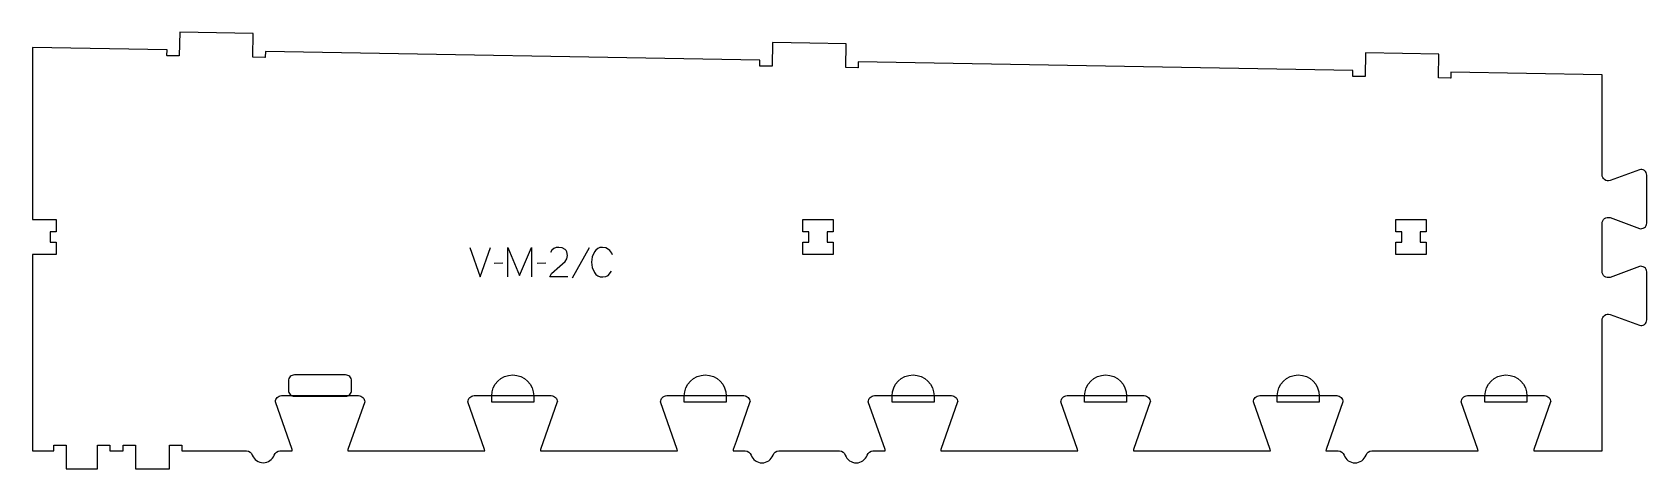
# Model space of a CAD drawing. Header units: millimetres. Extents: x -786 to 848, y -224 to 218.
import ezdxf

# ---------------------------------------------------------------- set-up
doc = ezdxf.new("R2010")
doc.units = ezdxf.units.MM
for name, color, linetype, true_color in [('1_ANYTOOL_1MMDEEP_LABELS_S', 2, 'Continuous', 0xffff00), ('3_ANYTOOL_CUTTHROUGH_INSID', 4, 'Continuous', 0x00ffff), ('4_ANYTOOL_CUTTHROUGH_OUTSI', 5, 'Continuous', 0x0000ff), ('5_ANYTOOL_HALF_MILL_9MM_IN', 3, 'Continuous', 0x00ff00)]:
    doc.layers.add(name, color=color, linetype=linetype, true_color=true_color)

msp = doc.modelspace()

# ---------------------------------------------------------------- linework, layer by layer
at = {"layer": '1_ANYTOOL_1MMDEEP_LABELS_S'}
for p, q in [((-310, -16.1), (-318.8, -16.2)), ((-266.5, -16.1), (-275.3, -16.2)), ((-222.7, -0.5), (-239.9, -31.2))]:
    msp.add_line(p, q, dxfattribs=at)
for points in [[(-343.2, 0), (-332.8, -30), (-322.3, 0)], [(-304.9, -30), (-304.9, 0), (-292.9, -28.4), (-280.9, -0.1), (-280.9, -30)], [(-244, -30), (-262.3, -29.9), (-260.7, -26.5), (-252.2, -19.1), (-246.8, -14.4), (-245, -11.6), (-244.4, -8.2), (-245.1, -4.7), (-245.8, -3.3), (-247, -2.1), (-249.8, -0.5), (-253.3, 0), (-256.1, -0.3), (-258.4, -1.3), (-260.3, -2.9), (-261.8, -5.1)]]:
    msp.add_lwpolyline(points, dxfattribs=at)
msp.add_lwpolyline([(-199.1, -7.5, 0.131103), (-202.9, -2.1), (-205.7, -0.5), (-209, 0), (-211.6, -0.3), (-213.8, -1.2), (-215.8, -2.7), (-217.3, -4.7), (-219.4, -9.6), (-220.1, -15), (-219.4, -20.4), (-217.3, -25.3), (-215.7, -27.4), (-213.7, -28.8), (-211.3, -29.7), (-208.6, -30), (-205.8, -29.6), (-203.4, -28.4), (-199.8, -24.2)], format="xyb", dxfattribs=at)
at = {"layer": '3_ANYTOOL_CUTTHROUGH_INSID'}
for points in [[(-0.2, 5.3), (-0.2, 15.8), (-6.2, 15.8), (-6.2, 28.3), (24.3, 28.3), (24.3, 15.8), (18.3, 15.8), (18.3, 5.3), (24.3, 5.3), (24.3, -7.2), (-6.2, -7.2), (-6.2, 5.3)], [(599.8, 5.3), (599.8, 15.8), (593.8, 15.8), (593.8, 28.3), (624.3, 28.3), (624.3, 15.8), (618.3, 15.8), (618.3, 5.3), (624.3, 5.3), (624.3, -7.2), (593.8, -7.2), (593.8, 5.3)]]:
    msp.add_lwpolyline(points, close=True, dxfattribs=at)
at = {"layer": '4_ANYTOOL_CUTTHROUGH_OUTSI'}
msp.add_lwpolyline([(-569.3, -206.2, -0.317837), (-563.4, -210.3, 0.707107), (-541.3, -210.3, -0.317837), (-535.4, -206.2), (-523, -206.2), (-523.2, -204.8), (-540.1, -156.5), (-540.1, -156.4, -0.414214), (-533.9, -150.2), (-455.9, -150.2, -0.414214), (-449.6, -156.4), (-449.7, -156.5), (-466.6, -204.8), (-466.8, -206.2), (-328.1, -206.2), (-328.3, -204.8), (-345.2, -156.5), (-345.2, -156.5, -0.414214), (-339, -150.2), (-261, -150.2, -0.414214), (-254.7, -156.5), (-254.8, -156.5), (-271.7, -204.8), (-271.9, -206.2), (-133.2, -206.2), (-133.4, -204.8), (-150.3, -156.5), (-150.3, -156.5, -0.414214), (-144.1, -150.2), (-66.1, -150.2, -0.414214), (-59.8, -156.5), (-59.9, -156.5), (-73.8, -196.5), (-76.8, -204.8), (-77, -206.2), (-64.6, -206.2, -0.317837), (-58.7, -210.4, 0.707107), (-36.5, -210.4, -0.317837), (-30.6, -206.2), (30.7, -206.2, -0.317837), (36.6, -210.4, 0.707107), (58.7, -210.4, -0.317837), (64.6, -206.2), (77, -206.2), (76.8, -204.8), (59.9, -156.5), (59.9, -156.5, -0.414214), (66.1, -150.2), (144.1, -150.2, -0.414214), (150.4, -156.5), (150.3, -156.5), (133.4, -204.8), (133.2, -206.2), (271.9, -206.2), (271.7, -204.8), (254.8, -156.5), (254.8, -156.5, -0.414214), (261, -150.2), (339, -150.2, -0.414214), (345.3, -156.5), (345.2, -156.5), (328.3, -204.8), (328.1, -206.2), (466.8, -206.2), (466.6, -204.8), (449.7, -156.5), (449.7, -156.5, -0.414214), (455.9, -150.2), (533.9, -150.2, -0.414214), (540.2, -156.5), (540.1, -156.5), (523.2, -204.8), (523, -206.2), (535.4, -206.2, -0.317837), (541.3, -210.4, 0.707107), (563.5, -210.4, -0.317837), (569.4, -206.2), (677, -206.2), (676.8, -204.8), (659.9, -156.5), (659.9, -156.5, -0.414214), (666.1, -150.2), (744.1, -150.2, -0.414214), (750.4, -156.5), (750.3, -156.5), (733.4, -204.8), (733.2, -206.2), (802.3, -206.2), (802.3, -73.9, -0.502397), (810.4, -67.9, -0.015604), (810.4, -67.9), (840.1, -78.9, 0.501976), (847.5, -73.4), (847.5, -24.9, 0.501971), (840.1, -19.4), (810.4, -30.4, -0.015608), (810.4, -30.4, -0.502397), (802.3, -24.4), (802.3, 24.1, -0.502397), (810.4, 30.1, -0.015604), (810.4, 30.1), (840.1, 19.1, 0.501976), (847.5, 24.6), (847.5, 73.1, 0.501971), (840.1, 78.6), (810.4, 67.6, -0.015608), (810.4, 67.6, -0.502415), (802.3, 73.6), (802.6, 174.7), (649.4, 177.4), (649.3, 171.6, -0.414214), (649.1, 171.4), (637.1, 171.6, -0.414214), (636.8, 171.9), (637.3, 195.6), (600.3, 196.2), (563.1, 196.9), (562.7, 173.1, -0.414214), (562.4, 172.9), (550.4, 173.1, -0.414214), (550.2, 173.4), (550.3, 179.1), (49.8, 187.9), (49.7, 182.1, -0.414214), (49.4, 181.9), (37.4, 182.1, -0.414214), (37.2, 182.3), (37.6, 206.1), (0.6, 206.7), (-36.9, 207.4), (-37.3, 183.6, -0.414214), (-37.6, 183.4), (-49.6, 183.6, -0.414214), (-49.8, 183.8), (-49.7, 189.6), (-550.2, 198.3), (-550.3, 192.6, -0.414214), (-550.6, 192.3), (-562.6, 192.5, -0.414214), (-562.8, 192.8), (-562.4, 216.5), (-636.9, 217.8), (-637.3, 194.1, -0.414214), (-637.6, 193.8), (-649.6, 194.1, -0.414214), (-649.8, 194.3), (-649.7, 200.1), (-786, 202.4), (-785.9, 28.3), (-762.1, 28.3, -0.414214), (-761.9, 28), (-761.9, 16, -0.414214), (-762.1, 15.8), (-767.9, 15.8), (-767.9, 5.3), (-762.1, 5.3, -0.414214), (-761.9, 5), (-761.9, -7, -0.414214), (-762.1, -7.2), (-785.8, -7.2), (-785.7, -206.2), (-764.2, -206.2), (-764.2, -200.4, -0.414257), (-764, -200.2), (-752, -200.2, -0.414214), (-751.7, -200.4), (-751.7, -224.2), (-720.1, -224.2), (-720.1, -200.4, -0.414214), (-719.9, -200.2), (-707.9, -200.2, -0.414259), (-707.7, -200.4), (-707.7, -206.2), (-694.2, -206.2), (-694.2, -200.4, -0.414259), (-694, -200.2), (-682, -200.2, -0.414214), (-681.7, -200.4), (-681.7, -224.2), (-647.2, -224.2), (-647.2, -200.4, -0.414214), (-647, -200.2), (-635, -200.2, -0.414259), (-634.7, -200.4), (-634.7, -206.2)], format="xyb", close=True, dxfattribs=at)
at = {"layer": '5_ANYTOOL_HALF_MILL_9MM_IN'}
for points in [[(-520.8, -129.2, 0.414214), (-526.8, -135.2), (-526.8, -144.7, 0.414214), (-520.8, -150.7), (-469, -150.7, 0.414214), (-463, -144.7), (-463, -135.2, 0.414214), (-469, -129.2)], [(-321.2, -150.5, -1), (-278.7, -150.5), (-278.7, -156.7), (-321.2, -156.7)], [(-126.3, -150.5, -1), (-83.8, -150.5), (-83.8, -156.7), (-126.3, -156.7)], [(83.9, -150.5, -1), (126.4, -150.5), (126.4, -156.7), (83.9, -156.7)], [(278.8, -150.5, -1), (321.3, -150.5), (321.3, -156.7), (278.8, -156.7)], [(473.7, -150.5, -1), (516.2, -150.5), (516.2, -156.7), (473.7, -156.7)], [(683.9, -150.5, -1), (726.4, -150.5), (726.4, -156.7), (683.9, -156.7)]]:
    msp.add_lwpolyline(points, format="xyb", close=True, dxfattribs=at)

doc.saveas('drawing.dxf')
